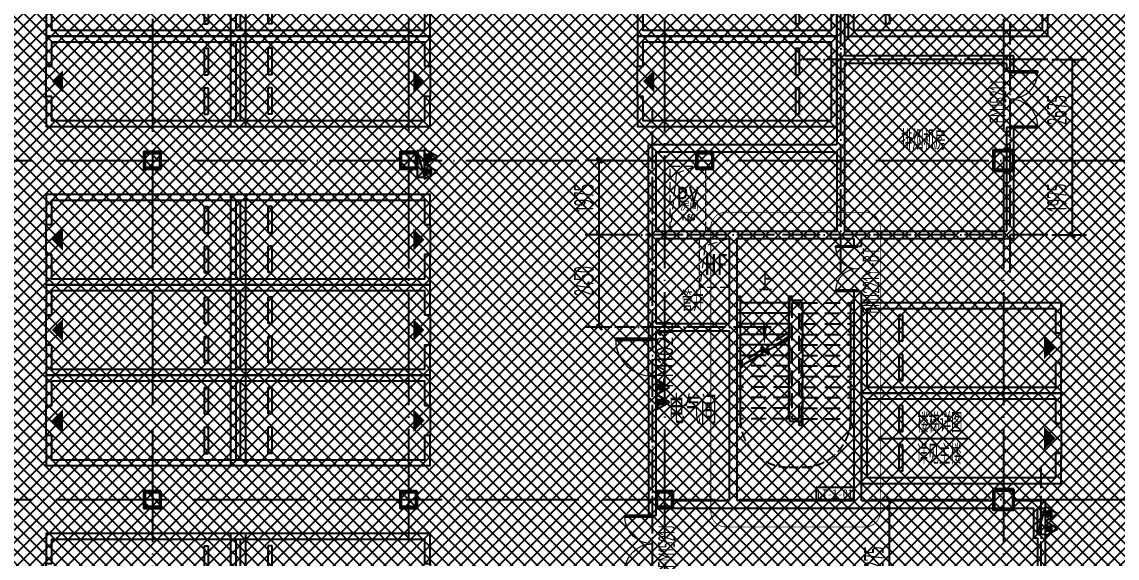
# Model space of a CAD drawing. Extents: x -473190 to 2138458, y -81875 to 2633646.
# Drawn here: x 964940 to 994020, y -20360 to -6132 of the extents above; entities that cross this region are included whole.
import ezdxf
from ezdxf.enums import TextEntityAlignment as Align

# ---------------------------------------------------------------- set-up
doc = ezdxf.new("R2010")
doc.units = 0
doc.header["$LTSCALE"] = 1000
for name, pattern in [('_DASH', [0.6, 0.4, -0.2]), ('DASH', [0.35, 0.25, -0.1]), ('DOTE', [2.42, 2, -0.2, 0.02, -0.2])]:
    doc.linetypes.add(name, pattern=pattern)
for name, color, linetype in [('00-停车位', 67, 'Continuous'), ('A-BEAM', 4, 'Continuous'), ('A-COLUMN', 2, 'Continuous'), ('A-DIM_SYMB', 3, 'Continuous'), ('A-PUB_TEXT', 7, 'Continuous'), ('A-ROOM_NAME', 23, 'Continuous'), ('A-STAIR', 3, 'Continuous'), ('A-WALL', 2, 'Continuous'), ('DIM_LEAD', 3, 'Continuous'), ('DOOR_FIRE', 4, 'Continuous'), ('DOOR_FIRE_TEXT', 7, 'Continuous'), ('DOTE', 1, 'DOTE'), ('PUB_DIM', 3, 'Continuous'), ('PUB_TEXT', 7, 'Continuous'), ('SPACE', 7, 'Continuous'), ('SRC-03F$0$A-SYMB-NUMB-T', 4, 'Continuous'), ('SRC-03F$0$A-WALL', 7, 'Continuous'), ('STAIR', 2, 'Continuous'), ('W-EQUIP_消火栓', 7, 'Continuous'), ('W-EQUIP_灭火器', 7, 'Continuous'), ('WINDOW', 4, 'Continuous'), ('WINDOW_TEXT', 7, 'Continuous'), ('索引线', 252, 'Continuous')]:
    doc.layers.add(name, color=color, linetype=linetype)
doc.layers.add('HOLE', color=52, linetype='Continuous', lineweight=15)
doc.layers.add('钢柱', color=51, linetype='Continuous', lineweight=35)
doc.styles.add('8B2_01', font='simhei.ttf', dxfattribs={"width": 0.8})
doc.styles.add('8B2_02', font='tssdeng.shx', dxfattribs={"width": 0.6, "bigfont": 'TSSDCHN.shx'})
doc.styles.add('_TCH_DIM', font='SIMPLEX', dxfattribs={"bigfont": 'GBCBIG'})
doc.styles.add('_TCH_DIM_T3', font='tssdeng.shx', dxfattribs={"width": 0.564706, "bigfont": '@@@tssdchn.shx'})
doc.styles.add('_TCH_SPACE', font='SIMPLEX', dxfattribs={"height": 5, "bigfont": 'GBCBIG'})
doc.styles.add('_TCH_WINDOW', font='tssdeng.shx', dxfattribs={"width": 0.8, "height": 3.5, "bigfont": 'tssdchn.shx'})
doc.styles.add('SRC-03F$0$ECADI-TXT', font='simplex.shx', dxfattribs={"bigfont": 'hztxt.shx'})
doc.styles.get("Standard").update_dxf_attribs({"font": 'gbenor.shx', "bigfont": 'gbcbig.shx'})
doc.dimstyles.new('_TCH_ARCH&&150', dxfattribs={"dimtxt": 525, "dimasz": 150, "dimexe": 375, "dimexo": 450, "dimgap": 150, "dimtad": 1, "dimdec": 0, "dimzin": 0, "dimdsep": 46, "dimtxsty": '_TCH_DIM_T3', "dimblk": 'ARCHTICK', "dimcen": 0.09, "dimclrt": 7, "dimazin": 2, "dimtfac": 1, "dimtdec": 0, "dimtix": 1, "dimtmove": 2, "dimatfit": 3, "dimfxl": 0, "dimtolj": 1, "dimtzin": 0, "dimarcsym": 0})

# ---------------------------------------------------------------- blocks, each defined once
blk = doc.blocks.new('车位2400x5300')
at = {"layer": '00-停车位', "color": 251}
for p, q in [((-875, -1000), (-175, -1000)), ((-875, -1100), (-875, -1000)), ((-875, -1100), (-175, -1100)), ((-175, -1100), (-175, -1000)), ((175, -1000), (875, -1000)), ((175, -1100), (175, -1000)), ((175, -1100), (875, -1100)), ((875, -1100), (875, -1000)), ((400, -5300), (-400, -5300))]:
    blk.add_line(p, q, dxfattribs=at)
blk.add_lwpolyline([(400, -5150), (400, -5300), (1200, -5300), (1200, 0), (-1200, 0), (-1200, -5300), (-400, -5300), (-400, -5150), (-1050, -5150), (-1050, -150), (1050, -150), (1050, -5150), (400, -5150)], dxfattribs=at)
blk.add_lwpolyline([(0, -5150, 0, 600, 0), (0, -4850, 600, 600, 0)], format="xyseb", dxfattribs=at)
blk = doc.blocks.new('A$C00330F2E')
at = {"layer": '钢柱', "color": 4, "lineweight": 35}
for points in [[(27075, -162100), (26625, -162100), (26625, -162550), (27075, -162550)], [(27045, -162520), (26655, -162520), (26655, -162130), (27045, -162130)], [(33875, -162100), (33425, -162100), (33425, -162550), (33875, -162550)], [(33845, -162520), (33455, -162520), (33455, -162130), (33845, -162130)], [(41738, -162100), (41288, -162100), (41288, -162550), (41738, -162550)], [(41708, -162520), (41318, -162520), (41318, -162130), (41708, -162130)], [(49725, -162050), (49175, -162050), (49175, -162600), (49725, -162600)], [(49695, -162570), (49205, -162570), (49205, -162080), (49695, -162080)], [(27075, -171100), (26625, -171100), (26625, -171550), (27075, -171550)], [(27045, -171520), (26655, -171520), (26655, -171130), (27045, -171130)], [(33875, -171100), (33425, -171100), (33425, -171550), (33875, -171550)], [(33845, -171520), (33455, -171520), (33455, -171130), (33845, -171130)], [(40675, -171100), (40225, -171100), (40225, -171550), (40675, -171550)], [(40645, -171520), (40255, -171520), (40255, -171130), (40645, -171130)], [(49725, -171050), (49175, -171050), (49175, -171600), (49725, -171600)], [(49695, -171570), (49205, -171570), (49205, -171080), (49695, -171080)]]:
    blk.add_lwpolyline(points, close=True, dxfattribs=at)
blk = doc.blocks.new('_ArchTick')
at = {"color": 0, "linetype": 'ByBlock', "const_width": 0.4}
blk.add_lwpolyline([(-0.5, -0.5), (0.5, 0.5)], dxfattribs=at)
blk = doc.blocks.new('*D5549')
at = {"layer": 'Defpoints', "color": 0, "transparency": 16777216}
for p in [(39589, -150275), (40373, -150275), (40373, -152725)]:
    blk.add_point(p, dxfattribs=at)
at = {"layer": 'PUB_DIM', "color": 0, "lineweight": -2, "transparency": 16777216}
for p, q in [((39923, -150275), (39214, -150275)), ((39589, -152725), (39589, -150275)), ((39923, -152725), (39214, -152725))]:
    blk.add_line(p, q, dxfattribs=at)
at = {"layer": 'PUB_DIM', "color": 0, "lineweight": -2, "transparency": 16777216, "xscale": 150, "yscale": 150, "zscale": 150}
for p, rotation in [((39589, -150275), 90), ((39589, -152725), 270)]:
    blk.add_blockref('_ArchTick', p, dxfattribs=dict(at, rotation=rotation))
at = {"layer": 'PUB_DIM', "color": 7, "transparency": 16777216, "insert": (39177, -151500), "char_height": 525, "attachment_point": 5, "rotation": 90, "style": '_TCH_DIM_T3'}
blk.add_mtext('\\A1;2450', dxfattribs=at)
blk = doc.blocks.new('*D5550')
at = {"layer": 'Defpoints', "color": 0, "transparency": 16777216}
for p in [(39589, -148300), (40373, -148300), (40373, -150275)]:
    blk.add_point(p, dxfattribs=at)
at = {"layer": 'PUB_DIM', "color": 0, "lineweight": -2, "transparency": 16777216}
for p, q in [((39923, -148300), (39214, -148300)), ((39589, -150275), (39589, -148300)), ((39923, -150275), (39214, -150275))]:
    blk.add_line(p, q, dxfattribs=at)
at = {"layer": 'PUB_DIM', "color": 0, "lineweight": -2, "transparency": 16777216, "xscale": 150, "yscale": 150, "zscale": 150}
for p, rotation in [((39589, -148300), 90), ((39589, -150275), 270)]:
    blk.add_blockref('_ArchTick', p, dxfattribs=dict(at, rotation=rotation))
at = {"layer": 'PUB_DIM', "color": 7, "transparency": 16777216, "insert": (39177, -149288), "char_height": 525, "attachment_point": 5, "rotation": 90, "style": '_TCH_DIM_T3'}
blk.add_mtext('\\A1;1975', dxfattribs=at)
blk = doc.blocks.new('*D5551')
at = {"layer": 'Defpoints', "color": 0, "transparency": 16777216}
for p in [(51157, -145625), (52152, -145625), (51157, -148300)]:
    blk.add_point(p, dxfattribs=at)
at = {"layer": 'PUB_DIM', "color": 0, "lineweight": -2, "transparency": 16777216}
for p, q in [((51607, -145625), (52527, -145625)), ((52152, -148300), (52152, -145625)), ((51607, -148300), (52527, -148300))]:
    blk.add_line(p, q, dxfattribs=at)
at = {"layer": 'PUB_DIM', "color": 0, "lineweight": -2, "transparency": 16777216, "xscale": 150, "yscale": 150, "zscale": 150}
for p, rotation in [((52152, -145625), 90), ((52152, -148300), 270)]:
    blk.add_blockref('_ArchTick', p, dxfattribs=dict(at, rotation=rotation))
at = {"layer": 'PUB_DIM', "color": 7, "transparency": 16777216, "insert": (51739, -146962), "char_height": 525, "attachment_point": 5, "rotation": 90, "style": '_TCH_DIM_T3'}
blk.add_mtext('\\A1;2675', dxfattribs=at)
blk = doc.blocks.new('*D5552')
at = {"layer": 'Defpoints', "color": 0, "transparency": 16777216}
for p in [(51157, -148300), (52152, -148300), (51157, -150275)]:
    blk.add_point(p, dxfattribs=at)
at = {"layer": 'PUB_DIM', "color": 0, "lineweight": -2, "transparency": 16777216}
for p, q in [((51607, -148300), (52527, -148300)), ((52152, -150275), (52152, -148300)), ((51607, -150275), (52527, -150275))]:
    blk.add_line(p, q, dxfattribs=at)
at = {"layer": 'PUB_DIM', "color": 0, "lineweight": -2, "transparency": 16777216, "xscale": 150, "yscale": 150, "zscale": 150}
for p, rotation in [((52152, -148300), 90), ((52152, -150275), 270)]:
    blk.add_blockref('_ArchTick', p, dxfattribs=dict(at, rotation=rotation))
at = {"layer": 'PUB_DIM', "color": 7, "transparency": 16777216, "insert": (51739, -149288), "char_height": 525, "attachment_point": 5, "rotation": 90, "style": '_TCH_DIM_T3'}
blk.add_mtext('\\A1;1975', dxfattribs=at)
blk = doc.blocks.new('SRC-03F$0$ECADI-TAG-CODE')
at = {"layer": 'SRC-03F$0$A-SYMB-NUMB-T', "color": 1}
blk.add_lwpolyline([(3.41, 8.1), (13.41, 8.1), (13.41, 4.6), (3.41, 4.6)], close=True, dxfattribs=at)
at = {"layer": 'SRC-03F$0$A-SYMB-NUMB-T', "style": 'SRC-03F$0$ECADI-TXT', "width": 0.7}
blk.add_attdef('CODE', text='', height=2.5, dxfattribs=at).set_placement((8.41, 6.35), align=Align.MIDDLE_CENTER)
blk = doc.blocks.new('*D5620')
at = {"layer": 'Defpoints', "color": 0, "transparency": 16777216}
for p in [(63325, -178450), (64268, -178450), (63325, -181725)]:
    blk.add_point(p, dxfattribs=at)
at = {"layer": 'PUB_DIM', "color": 0, "lineweight": -2, "transparency": 16777216}
for p, q in [((63775, -178450), (64643, -178450)), ((64268, -181725), (64268, -178450)), ((63775, -181725), (64643, -181725))]:
    blk.add_line(p, q, dxfattribs=at)
at = {"layer": 'PUB_DIM', "color": 0, "lineweight": -2, "transparency": 16777216, "xscale": 150, "yscale": 150, "zscale": 150}
for p, rotation in [((64268, -178450), 90), ((64268, -181725), 270)]:
    blk.add_blockref('_ArchTick', p, dxfattribs=dict(at, rotation=rotation))
at = {"layer": 'PUB_DIM', "color": 7, "transparency": 16777216, "insert": (63856, -180088), "char_height": 525, "attachment_point": 5, "rotation": 90, "style": '_TCH_DIM_T3'}
blk.add_mtext('\\A1;3275', dxfattribs=at)
blk = doc.blocks.new('$TwtSys$00000434')
for p, q in [((-0.5, 0.5), (-0.5, -0.5)), ((-0.5, -0.5), (0.5, 0.5)), ((0.5, 0.5), (-0.5, 0.5)), ((0.5, -0.5), (0.5, 0.5)), ((-0.5, -0.5), (0.5, -0.5))]:
    blk.add_line(p, q)
blk.add_solid([(0.5, -0.5), (0.5, 0.5), (-0.5, -0.5)])
blk = doc.blocks.new('$TwtSys$00000546')
h = blk.add_hatch()
h.set_pattern_fill('ANSI31', color=256, scale=200, style=0)
h.set_pattern_definition([(45, (-38543.802, -6670.83), (-17.67767, 17.67767), [])])
h.paths.add_polyline_path([(-65, 174), (65, 174), (65, 44), (-65, 44)])
for points in [[(0, 344), (-198, 0), (198, 0)], [(-65, 174), (65, 174), (65, 44), (-65, 44)]]:
    blk.add_lwpolyline(points, close=True)
blk = doc.blocks.new('ADFASDF')
h = blk.add_hatch()
h.set_pattern_fill('ANSI37', color=8, scale=150)
h.set_pattern_definition([(45, (0, 0), (-168.3798, 168.3798), []), (135, (0, 0), (-168.3798, -168.3798), [])])
h.paths.add_polyline_path([(521397, 239186), (521397, 224886), (539697, 224886), (539697, 169261), (524947, 169261), (524947, 171211), (527822, 171211), (527922, 176611), (501318, 176611), (501125, 109884), (530547, 109887), (530547, 107449), (538188, 100503), (536147, 98236), (540086, 94690), (517812, 69953), (517812, 59790), (482108, 20136), (405247, 20136), (405247, 26086), (391997, 40436), (391997, 64736), (399997, 64738), (399997, 239186), (409022, 239186)])
blk = doc.blocks.new('$DorLib2D$00000002')
for p, q in [((-0.5, 0), (-0.5, 0.4875)), ((-0.475, 0.4875), (-0.5, 0.4875)), ((-0.475, 0), (-0.475, 0.4875)), ((0.475, 0), (0.475, 0.4875)), ((0.475, 0.4875), (0.5, 0.4875)), ((0.5, 0), (0.5, 0.4875)), ((-0.5, 0), (-0.475, 0)), ((0.5, 0), (0.475, 0))]:
    blk.add_line(p, q)
at = {"lineweight": 13}
for centre, start, end in [((-0.4875, 0), 0, 88.53072), ((0.4875, 0), 91.46928, 180)]:
    blk.add_arc(centre, 0.4875, start, end, dxfattribs=at)
blk = doc.blocks.new('$DorLib2D$00000001')
for p, q in [((0.45, 0.975), (0.5, 0.975)), ((0.45, 0), (0.45, 0.975)), ((0.5, 0), (0.5, 0.975)), ((0.5, 0), (0.45, 0))]:
    blk.add_line(p, q)
at = {"lineweight": 13}
blk.add_arc((0.475, 0), 0.975, 91.4693, 180, dxfattribs=at)
blk = doc.blocks.new('A$C2B5B1B2C')
at = {"layer": 'DOTE', "linetype": 'DOTE', "ltscale": 0.5}
for p, q in [((46000, -151275), (46000, -110975)), ((50500, -151275), (50500, -144625)), ((51500, -145625), (45000, -145625)), ((41000, -170304.5), (41000, -146975)), ((51500, -150275), (40000, -150275)), ((44150, -152725), (40000, -152725)), ((51325, -170304.5), (51325, -156425))]:
    blk.add_line(p, q, dxfattribs=at)
at = {"layer": 'PUB_DIM'}
for p1, p2, distance, picture, middle in [((51156.9, -148300), (51156.9, -145625), -994.9, '*D5551', (51739.4, -146962.5)), ((40373.1, -150275), (40373.1, -148300), 783.8, '*D5550', (39176.8, -149287.5)), ((51156.9, -150275), (51156.9, -148300), -994.9, '*D5552', (51739.4, -149287.5)), ((40373.1, -152725), (40373.1, -150275), 783.8, '*D5549', (39176.8, -151500))]:
    dim = blk.add_aligned_dim(p1=p1, p2=p2, distance=distance, dimstyle='_TCH_ARCH&&150', dxfattribs=at)
    dim.commit()
    dim.dimension.update_dxf_attribs({"geometry": picture, "text_midpoint": middle})
blk = doc.blocks.new('A$C031B73C8')
at = {"layer": 'HOLE', "linetype": 'DASH'}
for points in [[(59388.4, -169675), (59388.4, -171325), (58450, -171325), (58450, -169600), (59138, -169600), (59138, -169675), (59388.4, -169675)], [(59138, -169600), (58609.5, -169799.1), (58450, -171325)], [(60025, -171525), (59375.3, -171717.1), (59225, -172825)]]:
    blk.add_lwpolyline(points, dxfattribs=at)
blk.add_lwpolyline([(59225, -171525), (60025, -171525), (60025, -172825), (59225, -172825)], close=True, dxfattribs=at)
at = {"layer": 'SPACE', "style": '_TCH_SPACE'}
blk.add_text('房间', height=241.13, dxfattribs=at).set_placement((58722.5, -170784.6))
at = {"layer": 'SPACE', "style": '_TCH_SPACE', "width": 0.705882}
blk.add_text('1.60', height=148.75, dxfattribs=at).set_placement((58725.5, -171034))
at = {"layer": 'PUB_DIM'}
dim = blk.add_aligned_dim(p1=(63325, -181725), p2=(63325, -178450), distance=-943.5, dimstyle='_TCH_ARCH&&150', dxfattribs=at)
dim.commit()
dim.dimension.update_dxf_attribs({"geometry": '*D5620', "text_midpoint": (63856, -180087.5)})

msp = doc.modelspace()

# ---------------------------------------------------------------- linework, layer by layer
at = {"layer": 'A-BEAM'}
for points in [[(983931.7, -16662.6), (983931.7, -13407.6), (984013.7, -13407.6), (984013.7, -16662.6)], [(985299.7, -16662.6), (985299.7, -13407.6), (985381.7, -13407.6), (985381.7, -13522.6)], [(985663.7, -13582.6), (985641.7, -13582.6)], [(986949.7, -13582.6), (987031.7, -13582.6)]]:
    msp.add_lwpolyline(points, dxfattribs=at)
at = {"layer": 'A-COLUMN'}
for p, q in [((982231.7, -18582.6), (981781.7, -18582.6)), ((981781.7, -18582.6), (981781.7, -19032.6)), ((982231.7, -19032.6), (982231.7, -18582.6)), ((991281.7, -18532.6), (990731.7, -18532.6)), ((990731.7, -18532.6), (990731.7, -19082.6)), ((991281.7, -19082.6), (991281.7, -18532.6)), ((981781.7, -19032.6), (982231.7, -19032.6)), ((990731.7, -19082.6), (991281.7, -19082.6))]:
    msp.add_line(p, q, dxfattribs=at)
at = {"layer": 'A-DIM_SYMB'}
msp.add_lwpolyline([(984656.7, -13442.6, 0, 0, 0), (984656.7, -14702.6, 0, 120, 0), (984656.7, -14252.6, 0, 0, 0)], format="xyseb", dxfattribs=at)
at = {"layer": 'A-STAIR', "color": 8, "linetype": '_DASH'}
for p, q in [((984013.7, -13582.6), (984013.7, -15201.6)), ((985299.7, -13582.6), (984013.7, -13582.6)), ((985299.7, -13582.6), (985299.7, -14364.4)), ((985641.7, -13522.6), (985321.7, -13522.6)), ((985321.7, -13522.6), (985321.7, -16722.6)), ((985381.7, -13582.6), (985581.7, -13582.6)), ((985581.7, -13582.6), (985381.7, -13582.6)), ((985381.7, -13582.6), (985381.7, -16662.6)), ((985581.7, -16662.6), (985581.7, -13582.6)), ((985641.7, -16722.6), (985641.7, -13522.6)), ((985663.7, -16662.6), (985663.7, -13582.6)), ((985663.7, -13582.6), (986949.7, -13582.6)), ((986949.7, -16662.6), (986949.7, -13582.6)), ((985299.7, -13862.6), (984013.7, -13862.6)), ((985663.7, -13862.6), (986949.7, -13862.6)), ((985299.7, -14142.6), (984013.7, -14142.6)), ((985663.7, -14142.6), (986949.7, -14142.6)), ((985210.2, -14422.6), (984013.7, -14422.6)), ((985299.7, -14364.4), (984716, -14744.4)), ((985299.7, -14483.7), (984748.1, -14842.8)), ((985299.7, -14483.7), (985299.7, -16662.6)), ((985663.7, -14422.6), (986949.7, -14422.6)), ((984780.1, -14702.6), (984013.7, -14702.6)), ((984771.3, -14914.1), (984556.3, -14752.4)), ((984556.3, -14752.4), (984614.2, -14930)), ((984716, -14744.4), (984771.3, -14914.1)), ((985299.7, -14702.6), (984963.4, -14702.6)), ((985663.7, -14702.6), (986949.7, -14702.6)), ((984582.1, -14831.6), (984013.7, -15201.6)), ((984614.2, -14930), (984013.7, -15320.9)), ((984350, -14982.6), (984013.7, -14982.6)), ((985299.7, -14982.6), (984533.3, -14982.6)), ((985663.7, -14982.6), (986949.7, -14982.6)), ((984013.7, -15320.9), (984013.7, -16662.6)), ((985299.7, -15262.6), (984103.2, -15262.6)), ((985663.7, -15262.6), (986949.7, -15262.6)), ((985299.7, -15542.6), (984013.7, -15542.6)), ((985663.7, -15542.6), (986949.7, -15542.6)), ((985299.7, -15822.6), (984013.7, -15822.6)), ((985663.7, -15822.6), (986949.7, -15822.6)), ((985299.7, -16102.6), (984013.7, -16102.6)), ((985663.7, -16102.6), (986949.7, -16102.6)), ((985299.7, -16382.6), (984013.7, -16382.6)), ((985663.7, -16382.6), (986949.7, -16382.6)), ((985299.7, -16662.6), (984013.7, -16662.6)), ((985321.7, -16722.6), (985641.7, -16722.6)), ((985381.7, -16662.6), (985581.7, -16662.6)), ((985663.7, -16662.6), (986949.7, -16662.6))]:
    msp.add_line(p, q, dxfattribs=at)
at = {"layer": 'A-STAIR'}
for p, q in [((984013.7, -13582.6), (984013.7, -15271.6)), ((985299.7, -13582.6), (984013.7, -13582.6)), ((985299.7, -13582.6), (985299.7, -14529.1)), ((985299.7, -13862.6), (984013.7, -13862.6)), ((985299.7, -14142.6), (984013.7, -14142.6)), ((985299.7, -14422.6), (984013.7, -14422.6)), ((984734.5, -14855.5), (985299.7, -14529.1)), ((984999.2, -14702.6), (984013.7, -14702.6)), ((984596.2, -14935.3), (984561.3, -14804.9)), ((984561.3, -14804.9), (984767.3, -14977.8)), ((984013.7, -15271.6), (984596.2, -14935.3)), ((984514.2, -14982.6), (984013.7, -14982.6)), ((984767.3, -14977.8), (984734.5, -14855.5)), ((984029.2, -15262.6), (984013.7, -15262.6))]:
    msp.add_line(p, q, dxfattribs=at)
at = {"layer": 'A-STAIR', "color": 8, "linetype": '_DASH'}
for points in [[(985663.7, -13582.6), (985663.7, -16837.6), (985581.7, -16837.6), (985581.7, -16722.6)], [(987031.7, -13582.6), (987031.7, -16837.6), (986949.7, -16837.6), (986949.7, -13582.6)]]:
    msp.add_lwpolyline(points, dxfattribs=at)
at = {"layer": 'A-WALL'}
for p, q in [((986781.7, -807.6), (986781.7, -7032.6)), ((986581.7, -907.6), (986581.7, -7132.6)), ((986581.7, -7132.6), (986581.7, -9382.6)), ((991281.7, -7032.6), (986781.7, -7032.6)), ((986781.7, -7232.6), (986781.7, -9482.6)), ((991081.7, -7232.6), (986781.7, -7232.6)), ((991081.7, -7232.6), (991081.7, -7432.6)), ((991281.7, -7432.6), (991281.7, -7032.6)), ((991081.7, -7432.6), (991281.7, -7432.6)), ((991281.7, -8932.6), (991081.7, -8932.6)), ((991081.7, -8932.6), (991081.7, -11682.6)), ((991281.7, -11882.6), (991281.7, -8932.6)), ((981581.7, -9382.6), (986581.7, -9382.6)), ((981581.7, -11782.6), (981581.7, -9382.6)), ((981781.7, -9582.6), (986581.7, -9582.6)), ((981781.7, -11682.6), (981781.7, -9582.6)), ((986581.7, -9582.6), (986581.7, -11682.6)), ((986781.7, -9482.6), (986781.7, -11682.6)), ((981581.7, -14232.6), (981581.7, -11782.6)), ((981781.7, -11682.6), (983831.7, -11682.6)), ((981781.7, -11882.6), (983731.7, -11882.6)), ((981781.7, -14132.6), (981781.7, -11882.6)), ((983731.7, -14132.6), (983731.7, -11882.6)), ((983831.7, -11682.6), (986581.7, -11682.6)), ((983931.7, -11882.6), (986681.7, -11882.6)), ((983931.7, -14232.6), (983931.7, -11882.6)), ((986681.7, -11882.6), (987031.7, -11882.6)), ((986781.7, -11682.6), (987131.7, -11682.6)), ((987031.7, -11882.6), (987031.7, -12082.6)), ((987131.7, -11682.6), (991081.7, -11682.6)), ((987231.7, -11882.6), (991281.7, -11882.6)), ((987231.7, -12082.6), (987231.7, -11882.6)), ((987031.7, -12082.6), (987231.7, -12082.6)), ((987231.7, -13282.6), (987031.7, -13282.6)), ((987031.7, -13282.6), (987031.7, -18832.6)), ((987231.7, -18832.6), (987231.7, -13282.6)), ((981581.7, -14232.6), (981581.7, -14532.6)), ((981781.7, -14132.6), (983731.7, -14132.6)), ((983931.7, -18832.6), (983931.7, -14232.6)), ((981581.7, -14532.6), (981781.7, -14532.6)), ((981781.7, -14332.6), (983731.7, -14332.6)), ((981781.7, -14532.6), (981781.7, -14332.6)), ((983731.7, -18832.6), (983731.7, -14332.6)), ((981781.7, -15532.6), (981581.7, -15532.6)), ((981581.7, -15532.6), (981581.7, -18932.6)), ((981781.7, -18832.6), (981781.7, -15532.6)), ((982231.7, -18832.6), (983731.7, -18832.6)), ((983931.7, -18832.6), (987031.7, -18832.6)), ((987231.7, -18832.6), (990731.7, -18832.6)), ((991281.7, -18832.6), (991856.7, -18832.6)), ((991856.7, -18832.6), (992106.7, -18832.6)), ((992106.7, -18832.6), (992106.7, -19032.6)), ((981581.7, -18932.6), (981581.7, -19232.6)), ((981781.7, -19232.6), (981781.7, -19032.6)), ((982231.7, -19032.6), (983831.7, -19032.6)), ((983831.7, -19032.6), (987131.7, -19032.6)), ((987131.7, -19032.6), (990731.7, -19032.6)), ((991281.7, -19032.6), (991806.7, -19032.6)), ((991806.7, -19832.6), (991806.7, -19032.6)), ((991906.7, -19732.6), (991906.7, -19032.6)), ((991906.7, -19032.6), (992106.7, -19032.6)), ((981581.7, -19232.6), (981781.7, -19232.6)), ((992106.7, -19732.6), (991906.7, -19732.6)), ((992106.7, -19732.6), (992106.7, -30784)), ((991906.7, -19832.6), (991806.7, -19832.6)), ((991906.7, -19832.6), (991906.7, -30684))]:
    msp.add_line(p, q, dxfattribs=at)
at = {"layer": 'DIM_LEAD'}
for p, q in [((987726.1, -17190), (988680.9, -17190)), ((987726.1, -17190), (988680.9, -17190)), ((987726.1, -17190), (988680.9, -17190)), ((987726.1, -17190), (988680.9, -17190)), ((988680.9, -17190), (990065.7, -17190))]:
    msp.add_line(p, q, dxfattribs=at)
at = {"layer": 'DIM_LEAD', "const_width": 60}
msp.add_lwpolyline([(987696.1, -17190, 1), (987756.1, -17190, 1)], format="xyb", close=True, dxfattribs=at)
msp.add_lwpolyline([(987696.1, -17190, 1), (987756.1, -17190, 1)], format="xyb", close=True, dxfattribs=at)
msp.add_lwpolyline([(987696.1, -17190, 1), (987756.1, -17190, 1)], format="xyb", close=True, dxfattribs=at)
msp.add_lwpolyline([(987696.1, -17190, 1), (987756.1, -17190, 1)], format="xyb", close=True, dxfattribs=at)
at = {"layer": 'DOTE', "color": 16, "linetype": 'DOTE', "ltscale": 1.5}
for p, q in [((968406.7, 171823.5), (968406.7, -58315.4)), ((975206.7, 171823.5), (975206.7, -58315.4)), ((982006.7, 171823.5), (982006.7, -58315.4)), ((991006.7, 171823.5), (991006.7, -58315.4)), ((900498, -9807.6), (1024406.7, -9807.6)), ((900498, -18807.6), (1024406.7, -18807.6))]:
    msp.add_line(p, q, dxfattribs=at)
at = {"layer": 'STAIR', "color": 9, "linetype": 'DASH'}
msp.add_lwpolyline([(985299.7, -17948.6), (985663.7, -17948.6)], dxfattribs=at)
for centre, start, end in [((985299.7, -16662.6), 180, 270), ((985663.7, -16662.6), 270, 0)]:
    msp.add_arc(centre, 1286, start, end, dxfattribs=at)
at = {"layer": 'WINDOW'}
for p, q in [((981581.7, -15532.6), (981581.7, -14532.6)), ((981781.7, -15532.6), (981781.7, -14532.6))]:
    msp.add_line(p, q, dxfattribs=at)
at = {"layer": '索引线', "linetype": 'DASH', "const_width": 20}
msp.add_lwpolyline([(987331.7, -11182.6), (983631.7, -11182.6, 0.4142136), (983231.7, -11582.6), (983231.7, -19132.6, 0.4142136), (983631.7, -19532.6), (987331.7, -19532.6, 0.4142136), (987731.7, -19132.6), (987731.7, -11582.6, 0.4142136)], format="xyb", close=True, dxfattribs=at)

# ---------------------------------------------------------------- block references
for name, p in [('ADFASDF', (518159.5, -74243.9)), ('A$C2B5B1B2C', (940681.7, 138492.4)), ('A$C031B73C8', (923706.7, 159642.4)), ('A$C00330F2E', (941556.7, 152517.4)), ('A$C00330F2E', (941556.7, 152517.4))]:
    msp.add_blockref(name, p)
at = {"layer": '00-停车位'}
for p, rotation in [((970881.7, -5307.6), 270), ((970481.7, -5307.6), 90), ((986581.7, -5307.6), 270), ((986881.7, -5307.6), 90), ((970881.7, -7707.6), 270), ((970481.7, -7707.6), 90), ((986581.7, -7707.6), 270), ((970881.7, -11907.6), 270), ((970481.7, -11907.6), 90), ((970881.7, -14307.6), 270), ((970481.7, -14307.6), 90), ((987231.7, -14782.6), 90), ((970881.7, -16707.6), 270), ((970481.7, -16707.6), 90), ((987231.7, -17182.6), 90), ((970881.7, -20907.6), 270), ((970481.7, -20907.6), 90)]:
    msp.add_blockref('车位2400x5300', p, dxfattribs=dict(at, rotation=rotation))
at = {"layer": 'DOOR_FIRE'}
ref = msp.add_blockref('$DorLib2D$00000002', (991181.7, -8182.6), dxfattribs=dict(at, xscale=-1500, yscale=-1500, zscale=200, rotation=89.9999999829188))
ref.add_attrib('A', 'FM1521J', (991079.8, -8822.3), dxfattribs={"layer": 'DOOR_FIRE_TEXT', "height": 446.25, "rotation": 90, "style": '_TCH_WINDOW', "width": 0.564706})
ref = msp.add_blockref('$DorLib2D$00000002', (987131.7, -12682.6), dxfattribs=dict(at, xscale=1200, yscale=1200, zscale=200, rotation=90))
ref.add_attrib('A', 'FM1221Y-BT', (987708.8, -13871), dxfattribs={"layer": 'DOOR_FIRE_TEXT', "height": 446.25, "rotation": 90, "style": '_TCH_WINDOW', "width": 0.564706})
ref = msp.add_blockref('$DorLib2D$00000002', (981681.7, -19982.6), dxfattribs=dict(at, xscale=-1500, yscale=1500, zscale=200, rotation=90))
ref.add_attrib('A', 'FM1521J', (982277.8, -20622.3), dxfattribs={"layer": 'DOOR_FIRE_TEXT', "height": 446.25, "rotation": 90, "style": '_TCH_WINDOW', "width": 0.564706})
at = {"layer": 'SRC-03F$0$A-WALL'}
ref = msp.add_blockref('SRC-03F$0$ECADI-TAG-CODE', (987372.6, -19292.6), dxfattribs=dict(at, xscale=-100, yscale=100, zscale=100))
ref.add_attrib('CODE', 'LT-1-01', dxfattribs={"layer": 'SRC-03F$0$A-SYMB-NUMB-T', "height": 250, "style": '8B2_01', "width": 0.8}).set_placement((986531.7, -18657.6), align=Align.MIDDLE_CENTER)
at = {"layer": 'W-EQUIP_消火栓', "yscale": 200, "zscale": 700, "rotation": 270}
for p, xscale in [((975531.7, -9903.1), 700), ((992006.7, -19382.6), -700)]:
    msp.add_blockref('$TwtSys$00000434', p, dxfattribs=dict(at, xscale=xscale))
at = {"layer": 'W-EQUIP_灭火器', "rotation": 270}
for p in [(975631.7, -9704.8), (975631.7, -10101.5), (981789.3, -15821.4), (981789.3, -16218.2), (992106.7, -19184.3), (992106.7, -19581)]:
    msp.add_blockref('$TwtSys$00000546', p, dxfattribs=at)
at = {"layer": 'WINDOW'}
ref = msp.add_blockref('$DorLib2D$00000001', (981681.7, -15032.6), dxfattribs=dict(at, xscale=1000, yscale=1000, zscale=1000, rotation=90))
ref.add_attrib('A', 'FM1021J', (982231.7, -15845.3), dxfattribs={"layer": 'WINDOW_TEXT', "height": 450, "rotation": 90})

# ---------------------------------------------------------------- texts
at = {"layer": 'A-PUB_TEXT', "style": '_TCH_DIM'}
msp.add_text('上', height=506.4, dxfattribs=at).set_placement((984500.3, -13285.1))
at = {"layer": 'A-ROOM_NAME', "style": '8B2_02', "width": 0.6}
for s, height, p in [('排烟机房', 525, (988281.7, -9529.4)), ('管井', 525, (982451.8, -13805.4)), ('电气间', 750, (982108.1, -16800.6))]:
    msp.add_text(s, height=height, dxfattribs=at).set_placement(p)
at = {"layer": 'A-ROOM_NAME', "color": 1, "style": '8B2_01', "width": 0.8}
for s, p in [('PY', (982322.5, -11065.2)), ('HF ', (983069.1, -12850.1))]:
    msp.add_text(s, height=563.29, dxfattribs=at).set_placement(p)
at = {"layer": 'PUB_TEXT', "style": '8B2_02', "width": 0.6}
for s, p in [('楼梯详图', (988715.2, -17032.5)), ('详见主楼', (988692.9, -17872.5))]:
    msp.add_text(s, height=525, dxfattribs=at).set_placement(p)

doc.saveas('drawing.dxf')
